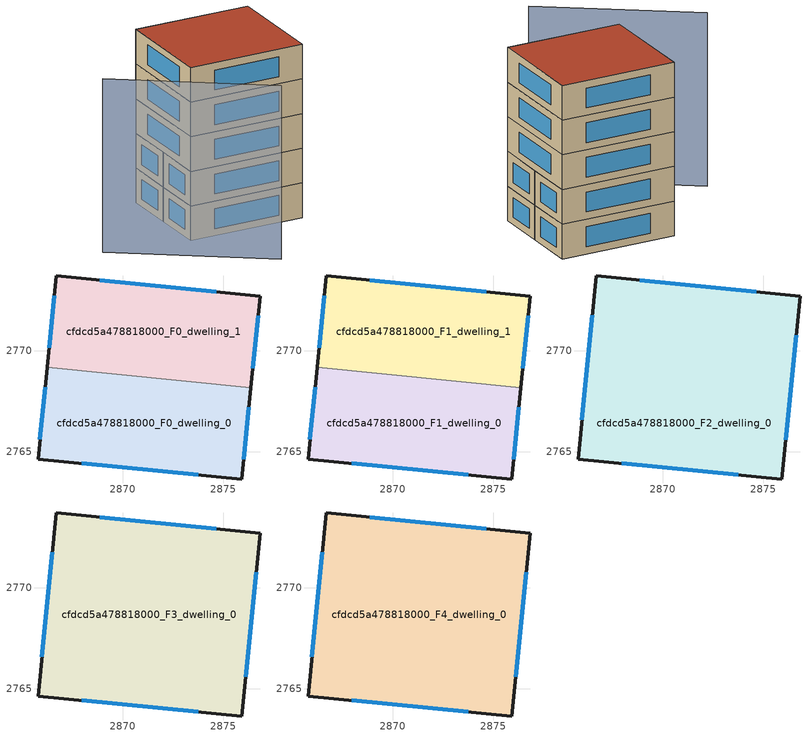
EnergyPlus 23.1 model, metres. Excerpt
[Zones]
cfdcd5a478818000_F0_dwelling_0
 floor ground (EU_floor_Construction): 2876.38,2768.18 2875.93,2763.63 2865.79,2764.62 2866.25,2769.18 z0
 wall outside (EU_wall_Construction): 2866.25,2769.18 2865.79,2764.62 2875.93,2763.63 2876.38,2768.18 z0:3
 wall to cfdcd5a478818000_F0_dwelling_1 (EU_wall_Construction): 2876.38,2768.18 2866.25,2769.18 z0:3
 window (EU_Window_Construction): 2876.02,2764.6 2876.28,2767.2 / 2867.96,2764.41 2873.76,2763.84 / 2866.15,2768.2 2865.89,2765.6 z0.64:2.36
cfdcd5a478818000_F0_dwelling_1
 floor ground (EU_floor_Construction): 2876.83,2772.73 2876.38,2768.18 2866.25,2769.18 2866.7,2773.73 z0
 wall outside (EU_wall_Construction): 2876.38,2768.18 2876.83,2772.73 2866.7,2773.73 2866.25,2769.18 z0:3
 window (EU_Window_Construction): 2874.66,2772.94 2868.87,2773.52 / 2876.48,2769.15 2876.74,2771.75 / 2866.6,2772.76 2866.34,2770.16 z0.64:2.36
cfdcd5a478818000_F1_dwelling_0
 floor to cfdcd5a478818000_F0_dwelling_0 (EU_floor_Construction): 2876.38,2768.18 2875.93,2763.63 2865.79,2764.62 2866.25,2769.18 z3
 wall outside (EU_wall_Construction): 2866.25,2769.18 2865.79,2764.62 2875.93,2763.63 2876.38,2768.18 z3:6
 wall to cfdcd5a478818000_F1_dwelling_1 (EU_wall_Construction): 2876.38,2768.18 2866.25,2769.18 z3:6
 window (EU_Window_Construction): 2876.02,2764.6 2876.28,2767.2 / 2867.96,2764.41 2873.76,2763.84 / 2866.15,2768.2 2865.89,2765.6 z3.64:5.36
cfdcd5a478818000_F1_dwelling_1
 floor to cfdcd5a478818000_F0_dwelling_1 (EU_floor_Construction): 2876.83,2772.73 2876.38,2768.18 2866.25,2769.18 2866.7,2773.73 z3
 wall outside (EU_wall_Construction): 2876.38,2768.18 2876.83,2772.73 2866.7,2773.73 2866.25,2769.18 z3:6
 window (EU_Window_Construction): 2874.66,2772.94 2868.87,2773.52 / 2876.48,2769.15 2876.74,2771.75 / 2866.6,2772.76 2866.34,2770.16 z3.64:5.36
cfdcd5a478818000_F2_dwelling_0
 floor to cfdcd5a478818000_F1_dwelling_0 (EU_floor_Construction): 2876.38,2768.18 2875.93,2763.63 2865.79,2764.62 2866.25,2769.18 z6
 floor to cfdcd5a478818000_F1_dwelling_1 (EU_floor_Construction): 2876.83,2772.73 2876.38,2768.18 2866.25,2769.18 2866.7,2773.73 z6
 wall outside (EU_wall_Construction): 2876.83,2772.73 2866.7,2773.73 2865.79,2764.62 2875.93,2763.63 2876.83,2772.73 z6:9
 window (EU_Window_Construction): 2874.66,2772.94 2868.87,2773.52 / 2876.12,2765.58 2876.64,2770.78 / 2867.96,2764.41 2873.76,2763.84 / 2866.5,2771.78 2865.99,2766.57 z6.64:8.36
cfdcd5a478818000_F3_dwelling_0
 floor to cfdcd5a478818000_F2_dwelling_0 (EU_floor_Construction): 2876.83,2772.73 2875.93,2763.63 2865.79,2764.62 2866.7,2773.73 z9
 wall outside (EU_wall_Construction): 2876.83,2772.73 2866.7,2773.73 2865.79,2764.62 2875.93,2763.63 2876.83,2772.73 z9:12
 window (EU_Window_Construction): 2874.66,2772.94 2868.87,2773.52 / 2876.12,2765.58 2876.64,2770.78 / 2867.96,2764.41 2873.76,2763.84 / 2866.5,2771.78 2865.99,2766.57 z9.64:11.36
cfdcd5a478818000_F4_dwelling_0
 floor to cfdcd5a478818000_F3_dwelling_0 (EU_floor_Construction): 2876.83,2772.73 2875.93,2763.63 2865.79,2764.62 2866.7,2773.73 z12
 wall outside (EU_wall_Construction): 2876.83,2772.73 2866.7,2773.73 2865.79,2764.62 2875.93,2763.63 2876.83,2772.73 z12:15
 window (EU_Window_Construction): 2874.66,2772.94 2868.87,2773.52 / 2876.12,2765.58 2876.64,2770.78 / 2867.96,2764.41 2873.76,2763.84 / 2866.5,2771.78 2865.99,2766.57 z12.64:14.36
 roof outside (EU_roof_Construction): 2875.93,2763.63 2876.83,2772.73 2866.7,2773.73 2865.79,2764.62 z15
shading: 2858.62,2766.64 2869.63,2757.42 z0:15
[Building]
EU S2 Campaign: North Axis=0; Terrain=City; Solar Distribution=FullExterior
[Site:Location]
Yerevan-Zvartnots.Intl.AP: Latitude=40.15; Longitude=44.383; Time Zone=4; Elevation=854
[SizingPeriod:WeatherFileDays]
AnnualSizingPeriod: Begin Month=1; Begin Day of Month=1; End Month=12; End Day of Month=31; Day of Week for Start Day=Monday; Use Weather File Daylight Saving Period=No; Use Weather File Rain and Snow Indicators=No
[MATERIAL]
EU_InternalMass_Material: Roughness=MediumRough; Thickness=0.1; Conductivity=1; Density=1800; Specific Heat=900; Thermal Absorptance=0.9; Solar Absorptance=0.7; Visible Absorptance=0.7
[MATERIAL:NOMASS] Roughness=MediumRough; Thermal Absorptance=0.9; Solar Absorptance=0.7; Visible Absorptance=0.7
Name | Thermal Resistance
EU_wall_NoMass | 1.05043
EU_roof_NoMass | 1.45357
EU_floor_NoMass | 0.478065
[WINDOWMATERIAL:SIMPLEGLAZINGSYSTEM]
EU_Window_SimpleGlazing: UFactor=2.5566; Solar Heat Gain Coefficient=0.75; Visible Transmittance=0.75
[CONSTRUCTION]
EU_wall_Construction: EU_wall_NoMass
EU_roof_Construction: EU_roof_NoMass
EU_floor_Construction: EU_floor_NoMass
EU_Window_Construction: EU_Window_SimpleGlazing
EU_InternalMass_Construction: EU_InternalMass_Material
[ZONE] Type=1; Multiplier=1; Ceiling Height=autocalculate; Floor Area=autocalculate; Part of Total Floor Area=Yes
Name | Volume
cfdcd5a478818000_F0_dwelling_0; cfdcd5a478818000_F1_dwelling_0 | 139.729
cfdcd5a478818000_F2_dwelling_0; cfdcd5a478818000_F3_dwelling_0; cfdcd5a478818000_F4_dwelling_0 | 279.442
cfdcd5a478818000_F0_dwelling_1 | 139.721
cfdcd5a478818000_F1_dwelling_1 | 139.72
[INTERNALMASS] Construction=EU_InternalMass_Construction
Name | Zone or ZoneList | Surface Area
cfdcd5a478818000_F0_dwelling_0_EU_InternalMass | cfdcd5a478818000_F0_dwelling_0 | 46.5762
cfdcd5a478818000_F0_dwelling_1_EU_InternalMass | cfdcd5a478818000_F0_dwelling_1 | 46.5736
cfdcd5a478818000_F1_dwelling_0_EU_InternalMass | cfdcd5a478818000_F1_dwelling_0 | 46.5762
cfdcd5a478818000_F1_dwelling_1_EU_InternalMass | cfdcd5a478818000_F1_dwelling_1 | 46.5736
cfdcd5a478818000_F2_dwelling_0_EU_InternalMass | cfdcd5a478818000_F2_dwelling_0 | 93.1474
cfdcd5a478818000_F3_dwelling_0_EU_InternalMass | cfdcd5a478818000_F3_dwelling_0 | 93.1474
cfdcd5a478818000_F4_dwelling_0_EU_InternalMass | cfdcd5a478818000_F4_dwelling_0 | 93.1474
[OTHEREQUIPMENT] Fuel Type=Electricity; Design Level Calculation Method=Watts/Area; Power per Zone Floor Area=1; Fraction Latent=0; Fraction Radiant=0; Fraction Lost=0; Carbon Dioxide Generation Rate=0; EndUse Subcategory=EU_Step8_InternalGains
Name | Zone or ZoneList or Space or SpaceList | Schedule
EU_Step8_InternalGain_cfdcd5a478818000_F0_dwelling_0_f000 | cfdcd5a478818000_F0_dwelling_0 | EU_Step8_GainSchedule_cfdcd5a478818000_F0_dwelling_0_f000
EU_Step8_InternalGain_cfdcd5a478818000_F0_dwelling_1_f000 | cfdcd5a478818000_F0_dwelling_1 | EU_Step8_GainSchedule_cfdcd5a478818000_F0_dwelling_1_f000
EU_Step8_InternalGain_cfdcd5a478818000_F1_dwelling_0_f000 | cfdcd5a478818000_F1_dwelling_0 | EU_Step8_GainSchedule_cfdcd5a478818000_F1_dwelling_0_f000
EU_Step8_InternalGain_cfdcd5a478818000_F1_dwelling_1_f000 | cfdcd5a478818000_F1_dwelling_1 | EU_Step8_GainSchedule_cfdcd5a478818000_F1_dwelling_1_f000
EU_Step8_InternalGain_cfdcd5a478818000_F2_dwelling_0_f000 | cfdcd5a478818000_F2_dwelling_0 | EU_Step8_GainSchedule_cfdcd5a478818000_F2_dwelling_0_f000
EU_Step8_InternalGain_cfdcd5a478818000_F3_dwelling_0_f000 | cfdcd5a478818000_F3_dwelling_0 | EU_Step8_GainSchedule_cfdcd5a478818000_F3_dwelling_0_f000
EU_Step8_InternalGain_cfdcd5a478818000_F4_dwelling_0_f000 | cfdcd5a478818000_F4_dwelling_0 | EU_Step8_GainSchedule_cfdcd5a478818000_F4_dwelling_0_f000
[ZONEVENTILATION:DESIGNFLOWRATE] Schedule=EU_AlwaysOn; Design Flow Rate Calculation Method=AirChanges/Hour; Air Changes per Hour=0.557805; Ventilation Type=Natural; Fan Pressure Rise=0; Fan Total Efficiency=1; Constant Term Coefficient=1; Temperature Term Coefficient=0; Velocity Term Coefficient=0; Velocity Squared Term Coefficient=0; Minimum Indoor Temperature=-100; Maximum Indoor Temperature=100; Delta Temperature=-100; Minimum Outdoor Temperature=-100; Maximum Outdoor Temperature=100; Maximum Wind Speed=40
Name | Zone or ZoneList or Space or SpaceList
EU_ConstantAir_cfdcd5a478818000_F0_dwelling_0 | cfdcd5a478818000_F0_dwelling_0
EU_ConstantAir_cfdcd5a478818000_F0_dwelling_1 | cfdcd5a478818000_F0_dwelling_1
EU_ConstantAir_cfdcd5a478818000_F1_dwelling_0 | cfdcd5a478818000_F1_dwelling_0
EU_ConstantAir_cfdcd5a478818000_F1_dwelling_1 | cfdcd5a478818000_F1_dwelling_1
EU_ConstantAir_cfdcd5a478818000_F2_dwelling_0 | cfdcd5a478818000_F2_dwelling_0
EU_ConstantAir_cfdcd5a478818000_F3_dwelling_0 | cfdcd5a478818000_F3_dwelling_0
EU_ConstantAir_cfdcd5a478818000_F4_dwelling_0 | cfdcd5a478818000_F4_dwelling_0
[HVACTEMPLATE:THERMOSTAT] Constant Heating Setpoint=20; Constant Cooling Setpoint=50
EU_HeatOnly_cfdcd5a478818000_F0_dwelling_0; EU_HeatOnly_cfdcd5a478818000_F0_dwelling_1; EU_HeatOnly_cfdcd5a478818000_F1_dwelling_0; EU_HeatOnly_cfdcd5a478818000_F1_dwelling_1; EU_HeatOnly_cfdcd5a478818000_F2_dwelling_0; EU_HeatOnly_cfdcd5a478818000_F3_dwelling_0; EU_HeatOnly_cfdcd5a478818000_F4_dwelling_0
[HVACTEMPLATE:ZONE:IDEALLOADSAIRSYSTEM] System Availability Schedule=EU_AlwaysOn; Maximum Heating Supply Air Temperature=50; Minimum Cooling Supply Air Temperature=13; Maximum Heating Supply Air Humidity Ratio=0.0156; Minimum Cooling Supply Air Humidity Ratio=0.0077; Heating Limit=NoLimit; Cooling Limit=NoLimit; Heating Availability Schedule=EU_AlwaysOn; Cooling Availability Schedule=EU_CoolingOff; Dehumidification Control Type=ConstantSensibleHeatRatio; Cooling Sensible Heat Ratio=0.7; Dehumidification Setpoint=60; Humidification Control Type=None; Humidification Setpoint=30; Outdoor Air Method=None; Outdoor Air Flow Rate per Person=0.00944; Outdoor Air Flow Rate per Zone Floor Area=0; Outdoor Air Flow Rate per Zone=0; Demand Controlled Ventilation Type=None; Outdoor Air Economizer Type=NoEconomizer; Heat Recovery Type=None; Sensible Heat Recovery Effectiveness=0.7; Latent Heat Recovery Effectiveness=0.65
Name | Template Thermostat
cfdcd5a478818000_F0_dwelling_0 | EU_HeatOnly_cfdcd5a478818000_F0_dwelling_0
cfdcd5a478818000_F0_dwelling_1 | EU_HeatOnly_cfdcd5a478818000_F0_dwelling_1
cfdcd5a478818000_F1_dwelling_0 | EU_HeatOnly_cfdcd5a478818000_F1_dwelling_0
cfdcd5a478818000_F1_dwelling_1 | EU_HeatOnly_cfdcd5a478818000_F1_dwelling_1
cfdcd5a478818000_F2_dwelling_0 | EU_HeatOnly_cfdcd5a478818000_F2_dwelling_0
cfdcd5a478818000_F3_dwelling_0 | EU_HeatOnly_cfdcd5a478818000_F3_dwelling_0
cfdcd5a478818000_F4_dwelling_0 | EU_HeatOnly_cfdcd5a478818000_F4_dwelling_0
[SIZING:ZONE] Zone Cooling Design Supply Air Temperature Input Method=SupplyAirTemperature; Zone Cooling Design Supply Air Temperature=13; Zone Heating Design Supply Air Temperature Input Method=SupplyAirTemperature; Zone Heating Design Supply Air Temperature=50; Zone Cooling Design Supply Air Humidity Ratio=0.008; Zone Heating Design Supply Air Humidity Ratio=0.008; Cooling Design Air Flow Method=DesignDay; Cooling Design Air Flow Rate=0; Cooling Minimum Air Flow per Zone Floor Area=0.000762; Cooling Minimum Air Flow=0; Cooling Minimum Air Flow Fraction=0.2; Heating Design Air Flow Method=DesignDay; Heating Design Air Flow Rate=0; Heating Maximum Air Flow per Zone Floor Area=0.002032; Heating Maximum Air Flow=0.141576; Heating Maximum Air Flow Fraction=0.3; Account for Dedicated Outdoor Air System=No; Dedicated Outdoor Air System Control Strategy=NeutralSupplyAir; Dedicated Outdoor Air Low Setpoint Temperature for Design=autosize; Dedicated Outdoor Air High Setpoint Temperature for Design=autosize; Zone Load Sizing Method=Sensible Load Only No Latent Load; Zone Latent Cooling Design Supply Air Humidity Ratio Input Method=HumidityRatioDifference; Zone Cooling Design Supply Air Humidity Ratio Difference=0.005; Zone Latent Heating Design Supply Air Humidity Ratio Input Method=HumidityRatioDifference; Zone Humidification Design Supply Air Humidity Ratio Difference=0.005
cfdcd5a478818000_F0_dwelling_0; cfdcd5a478818000_F0_dwelling_1; cfdcd5a478818000_F1_dwelling_0; cfdcd5a478818000_F1_dwelling_1; cfdcd5a478818000_F2_dwelling_0; cfdcd5a478818000_F3_dwelling_0; cfdcd5a478818000_F4_dwelling_0
[SCHEDULE:CONSTANT]
Name | Hourly Value
EU_AlwaysOn | 1
EU_CoolingOff | 0
[SCHEDULE:FILE] Column Number=1; Rows to Skip at Top=0; Number of Hours of Data=8760; Column Separator=Comma; Interpolate to Timestep=No; Minutes per Item=60; Adjust Schedule for Daylight Savings=Yes
Name | File
EU_Step8_GainSchedule_cfdcd5a478818000_F0_dwelling_0_f000 | ../../schedules/cfdcd5a478818000/cfdcd5a478818000_F0_dwelling_0_f000_gain.csv
EU_Step8_GainSchedule_cfdcd5a478818000_F0_dwelling_1_f000 | ../../schedules/cfdcd5a478818000/cfdcd5a478818000_F0_dwelling_1_f000_gain.csv
EU_Step8_GainSchedule_cfdcd5a478818000_F1_dwelling_0_f000 | ../../schedules/cfdcd5a478818000/cfdcd5a478818000_F1_dwelling_0_f000_gain.csv
EU_Step8_GainSchedule_cfdcd5a478818000_F1_dwelling_1_f000 | ../../schedules/cfdcd5a478818000/cfdcd5a478818000_F1_dwelling_1_f000_gain.csv
EU_Step8_GainSchedule_cfdcd5a478818000_F2_dwelling_0_f000 | ../../schedules/cfdcd5a478818000/cfdcd5a478818000_F2_dwelling_0_f000_gain.csv
EU_Step8_GainSchedule_cfdcd5a478818000_F3_dwelling_0_f000 | ../../schedules/cfdcd5a478818000/cfdcd5a478818000_F3_dwelling_0_f000_gain.csv
EU_Step8_GainSchedule_cfdcd5a478818000_F4_dwelling_0_f000 | ../../schedules/cfdcd5a478818000/cfdcd5a478818000_F4_dwelling_0_f000_gain.csv
